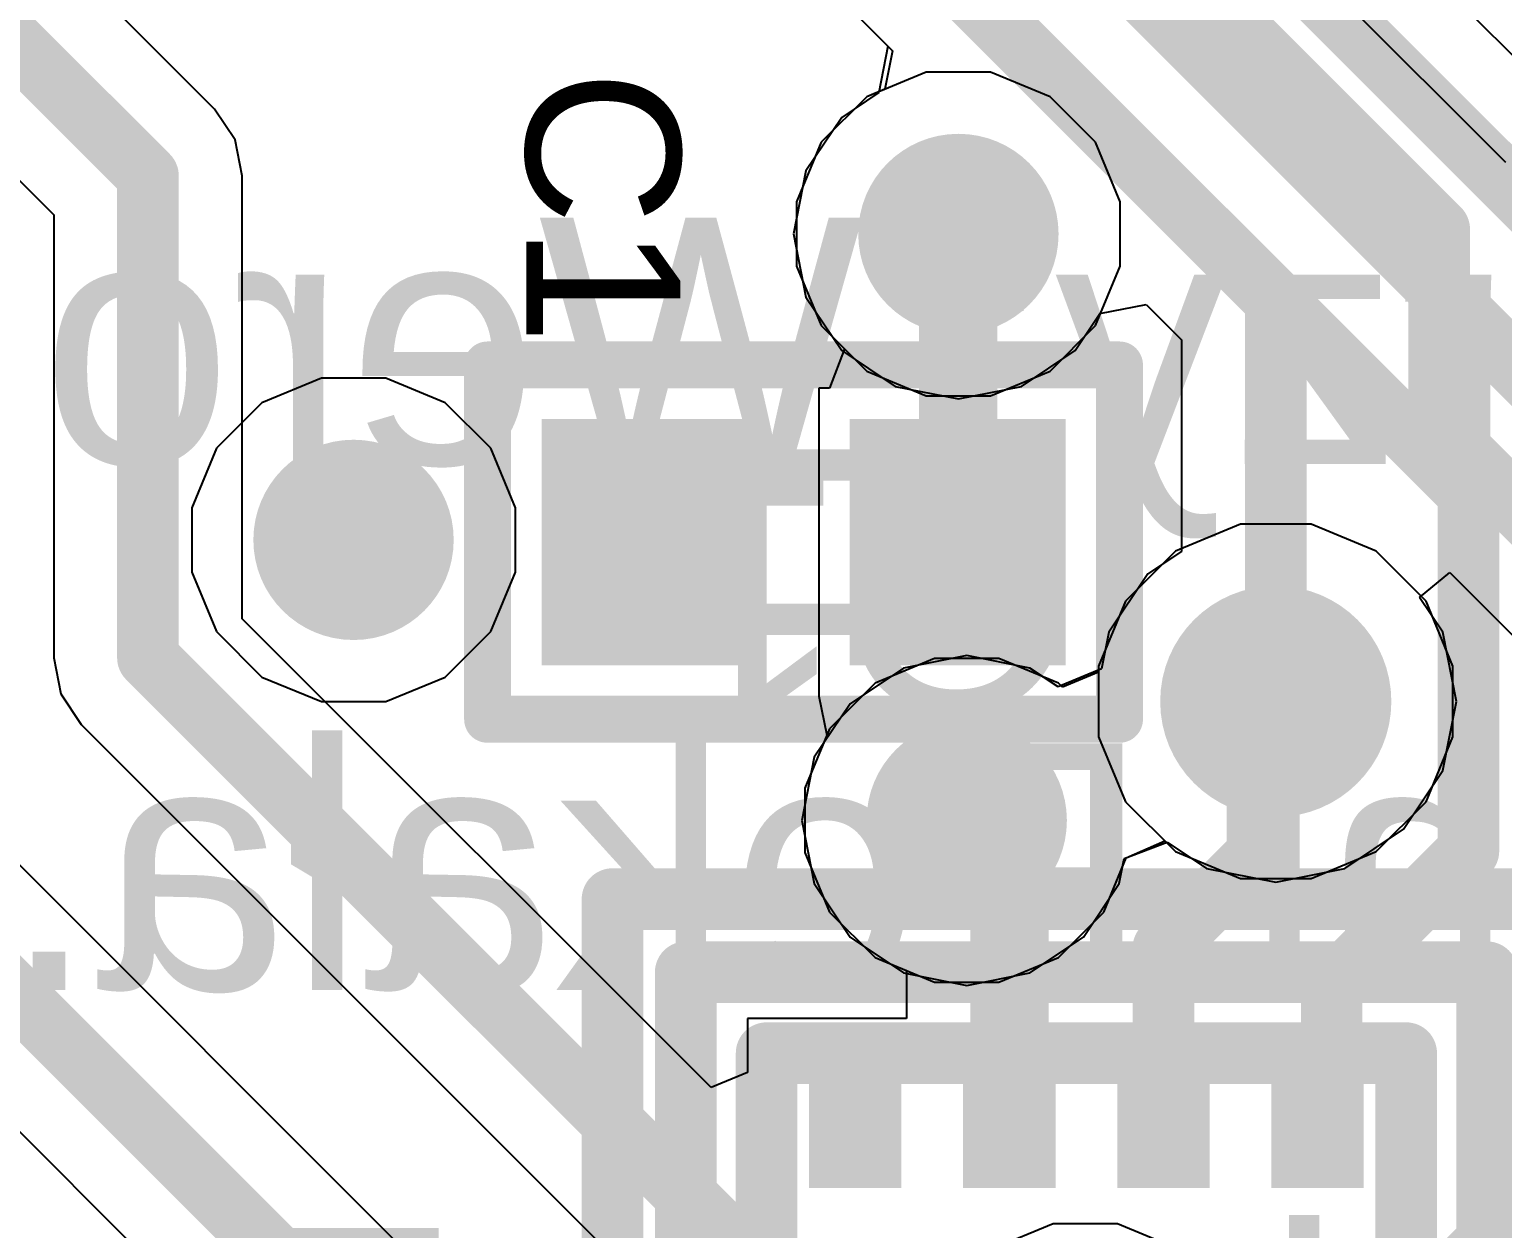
# Model space of a CAD drawing. Header units: inches. Extents: x 0.3 to 52.1, y -1.7 to 36.7.
# Drawn here: x 21.953 to 26.732, y 20.418 to 24.309 of the extents above; entities that cross this region are included whole.
import ezdxf

# ---------------------------------------------------------------- set-up
doc = ezdxf.new("R2010")
doc.units = ezdxf.units.IN
for name, color, linetype in [('Bottom Layer', 5, 'Continuous'), ('Bottom Overlay', 54, 'Continuous'), ('Internal1', 16, 'Continuous'), ('Internal2', 76, 'Continuous'), ('Top Assembly', 216, 'Continuous'), ('Top Component Outline', 6, 'Continuous'), ('Top Layer', 1, 'Continuous'), ('Top Overlay', 2, 'Continuous'), ('Top Paste', 8, 'Continuous'), ('Top Solder', 216, 'Continuous'), ('Via Holes', 16, 'Continuous')]:
    doc.layers.add(name, color=color, linetype=linetype)
doc.styles.add('Arial', font='', dxfattribs={"height": 0.2})
doc.styles.get('Arial').set_extended_font_data('Arial')

# ---------------------------------------------------------------- blocks, each defined once
blk = doc.blocks.new('FP_BMA456_MFG_23')
at = {"layer": 'Top Layer'}
for points in [[(-0.9, 0.95), (-0.6, 0.95), (-0.6, 0.6), (-0.9, 0.6)], [(-0.4, 0.95), (-0.1, 0.95), (-0.1, 0.6), (-0.4, 0.6)], [(0.1, 0.95), (0.4, 0.95), (0.4, 0.6), (0.1, 0.6)], [(0.6, 0.95), (0.9, 0.95), (0.9, 0.6), (0.6, 0.6)], [(-0.95, 0.4), (-0.6, 0.4), (-0.6, 0.1), (-0.95, 0.1)], [(0.6, 0.4), (0.95, 0.4), (0.95, 0.1), (0.6, 0.1)], [(-0.95, -0.1), (-0.6, -0.1), (-0.6, -0.4), (-0.95, -0.4)], [(0.6, -0.1), (0.95, -0.1), (0.95, -0.4), (0.6, -0.4)], [(-0.9, -0.6), (-0.6, -0.6), (-0.6, -0.95), (-0.9, -0.95)], [(-0.4, -0.6), (-0.1, -0.6), (-0.1, -0.95), (-0.4, -0.95)], [(0.1, -0.6), (0.4, -0.6), (0.4, -0.95), (0.1, -0.95)], [(0.6, -0.6), (0.9, -0.6), (0.9, -0.95), (0.6, -0.95)]]:
    blk.add_hatch(color=1, dxfattribs=at).paths.add_polyline_path(points)
at = {"layer": 'Top Paste'}
for points in [[(-0.9, 0.95), (-0.6, 0.95), (-0.6, 0.6), (-0.9, 0.6)], [(-0.4, 0.95), (-0.1, 0.95), (-0.1, 0.6), (-0.4, 0.6)], [(0.1, 0.95), (0.4, 0.95), (0.4, 0.6), (0.1, 0.6)], [(0.6, 0.95), (0.9, 0.95), (0.9, 0.6), (0.6, 0.6)], [(-0.95, 0.4), (-0.6, 0.4), (-0.6, 0.1), (-0.95, 0.1)], [(0.6, 0.4), (0.95, 0.4), (0.95, 0.1), (0.6, 0.1)], [(-0.95, -0.1), (-0.6, -0.1), (-0.6, -0.4), (-0.95, -0.4)], [(0.6, -0.1), (0.95, -0.1), (0.95, -0.4), (0.6, -0.4)], [(-0.9, -0.6), (-0.6, -0.6), (-0.6, -0.95), (-0.9, -0.95)], [(-0.4, -0.6), (-0.1, -0.6), (-0.1, -0.95), (-0.4, -0.95)], [(0.1, -0.6), (0.4, -0.6), (0.4, -0.95), (0.1, -0.95)], [(0.6, -0.6), (0.9, -0.6), (0.9, -0.95), (0.6, -0.95)]]:
    blk.add_hatch(color=8, dxfattribs=at).paths.add_polyline_path(points)
at = {"layer": 'Top Solder'}
for points in [[(-0.9, 0.95), (-0.6, 0.95), (-0.6, 0.6), (-0.9, 0.6)], [(-0.4, 0.95), (-0.1, 0.95), (-0.1, 0.6), (-0.4, 0.6)], [(0.1, 0.95), (0.4, 0.95), (0.4, 0.6), (0.1, 0.6)], [(0.6, 0.95), (0.9, 0.95), (0.9, 0.6), (0.6, 0.6)], [(-0.95, 0.4), (-0.6, 0.4), (-0.6, 0.1), (-0.95, 0.1)], [(0.6, 0.4), (0.95, 0.4), (0.95, 0.1), (0.6, 0.1)], [(-0.95, -0.1), (-0.6, -0.1), (-0.6, -0.4), (-0.95, -0.4)], [(0.6, -0.1), (0.95, -0.1), (0.95, -0.4), (0.6, -0.4)], [(-0.9, -0.6), (-0.6, -0.6), (-0.6, -0.95), (-0.9, -0.95)], [(-0.4, -0.6), (-0.1, -0.6), (-0.1, -0.95), (-0.4, -0.95)], [(0.1, -0.6), (0.4, -0.6), (0.4, -0.95), (0.1, -0.95)], [(0.6, -0.6), (0.9, -0.6), (0.9, -0.95), (0.6, -0.95)]]:
    blk.add_hatch(color=216, dxfattribs=at).paths.add_polyline_path(points)
at = {"layer": 'Top Assembly'}
for points in [[(1.5375, 1.5375, 0.2, 0.2, 0), (-1.5375, 1.5375, 0.2, 0.2, 0)], [(-1.5375, 1.5375, 0.2, 0.2, 0), (-1.5375, -1.5375, 0.2, 0.2, 0)], [(1.5375, 1.5375, 0.2, 0.2, 0), (-1.5375, 1.5375, 0.2, 0.2, 0)], [(-1.5375, 1.5375, 0.2, 0.2, 0), (-1.5375, -1.5375, 0.2, 0.2, 0)], [(1.5375, 1.5375, 0.2, 0.2, 0), (1.5375, -1.5375, 0.2, 0.2, 0)], [(1.5375, 1.5375, 0.2, 0.2, 0), (1.5375, -1.5375, 0.2, 0.2, 0)], [(1.5375, -1.5375, 0.2, 0.2, 0), (-1.5375, -1.5375, 0.2, 0.2, 0)], [(1.5375, -1.5375, 0.2, 0.2, 0), (-1.5375, -1.5375, 0.2, 0.2, 0)]]:
    blk.add_lwpolyline(points, format="xyseb", dxfattribs=at)
for points in [[(-1.5875, 1.5375, 0.1, 0.1, 1), (-1.4875, 1.5375, 0.1, 0.1, 1)], [(-1.5875, 1.5375, 0.1, 0.1, 1), (-1.4875, 1.5375, 0.1, 0.1, 1)], [(-1.5875, 1.5375, 0.1, 0.1, 1), (-1.4875, 1.5375, 0.1, 0.1, 1)], [(-1.5875, 1.5375, 0.1, 0.1, 1), (-1.4875, 1.5375, 0.1, 0.1, 1)], [(1.4875, 1.5375, 0.1, 0.1, 1), (1.5875, 1.5375, 0.1, 0.1, 1)], [(1.4875, 1.5375, 0.1, 0.1, 1), (1.5875, 1.5375, 0.1, 0.1, 1)], [(1.4875, 1.5375, 0.1, 0.1, 1), (1.5875, 1.5375, 0.1, 0.1, 1)], [(1.4875, 1.5375, 0.1, 0.1, 1), (1.5875, 1.5375, 0.1, 0.1, 1)], [(-1.5875, -1.5375, 0.1, 0.1, 1), (-1.4875, -1.5375, 0.1, 0.1, 1)], [(-1.5875, -1.5375, 0.1, 0.1, 1), (-1.4875, -1.5375, 0.1, 0.1, 1)], [(-1.5875, -1.5375, 0.1, 0.1, 1), (-1.4875, -1.5375, 0.1, 0.1, 1)], [(-1.5875, -1.5375, 0.1, 0.1, 1), (-1.4875, -1.5375, 0.1, 0.1, 1)], [(1.4875, -1.5375, 0.1, 0.1, 1), (1.5875, -1.5375, 0.1, 0.1, 1)], [(1.4875, -1.5375, 0.1, 0.1, 1), (1.5875, -1.5375, 0.1, 0.1, 1)], [(1.4875, -1.5375, 0.1, 0.1, 1), (1.5875, -1.5375, 0.1, 0.1, 1)], [(1.4875, -1.5375, 0.1, 0.1, 1), (1.5875, -1.5375, 0.1, 0.1, 1)]]:
    blk.add_lwpolyline(points, format="xyseb", close=True, dxfattribs=at)
at = {"layer": 'Top Component Outline'}
for points in [[(-1.0375, 1.0375, 0.2, 0.2, 0), (-1.0375, -1.0375, 0.2, 0.2, 0)], [(1.0375, 1.0375, 0.2, 0.2, 0), (-1.0375, 1.0375, 0.2, 0.2, 0)], [(1.0375, 1.0375, 0.2, 0.2, 0), (1.0375, -1.0375, 0.2, 0.2, 0)], [(1.0375, -1.0375, 0.2, 0.2, 0), (-1.0375, -1.0375, 0.2, 0.2, 0)]]:
    blk.add_lwpolyline(points, format="xyseb", dxfattribs=at)
for points in [[(-1.0875, 1.0375, 0.1, 0.1, 1), (-0.9875, 1.0375, 0.1, 0.1, 1)], [(-1.0875, 1.0375, 0.1, 0.1, 1), (-0.9875, 1.0375, 0.1, 0.1, 1)], [(0.9875, 1.0375, 0.1, 0.1, 1), (1.0875, 1.0375, 0.1, 0.1, 1)], [(0.9875, 1.0375, 0.1, 0.1, 1), (1.0875, 1.0375, 0.1, 0.1, 1)], [(-1.0875, -1.0375, 0.1, 0.1, 1), (-0.9875, -1.0375, 0.1, 0.1, 1)], [(-1.0875, -1.0375, 0.1, 0.1, 1), (-0.9875, -1.0375, 0.1, 0.1, 1)], [(0.9875, -1.0375, 0.1, 0.1, 1), (1.0875, -1.0375, 0.1, 0.1, 1)], [(0.9875, -1.0375, 0.1, 0.1, 1), (1.0875, -1.0375, 0.1, 0.1, 1)]]:
    blk.add_lwpolyline(points, format="xyseb", close=True, dxfattribs=at)
at = {"layer": 'Top Overlay'}
for points in [[(1.3, 1.3, 0.2, 0.2, 0), (-1.3, 1.3, 0.2, 0.2, 0)], [(-1.3, 1.3, 0.2, 0.2, 0), (-1.3, -1.3, 0.2, 0.2, 0)], [(1.3, 1.3, 0.2, 0.2, 0), (1.3, -1.3, 0.2, 0.2, 0)], [(1.3, -1.3, 0.2, 0.2, 0), (-1.3, -1.3, 0.2, 0.2, 0)]]:
    blk.add_lwpolyline(points, format="xyseb", dxfattribs=at)
for points in [[(-1.35, 1.3, 0.1, 0.1, 1), (-1.25, 1.3, 0.1, 0.1, 1)], [(-1.35, 1.3, 0.1, 0.1, 1), (-1.25, 1.3, 0.1, 0.1, 1)], [(1.25, 1.3, 0.1, 0.1, 1), (1.35, 1.3, 0.1, 0.1, 1)], [(1.25, 1.3, 0.1, 0.1, 1), (1.35, 1.3, 0.1, 0.1, 1)], [(-1.8125, -0.95, 0.25, 0.25, 1), (-2.0625, -0.95, 0.25, 0.25, 1)], [(-2.125, -0.95, 0.125, 0.125, 1), (-2, -0.95, 0.125, 0.125, 1)], [(-1.875, -0.95, 0.125, 0.125, 1), (-1.75, -0.95, 0.125, 0.125, 1)], [(-1.35, -1.3, 0.1, 0.1, 1), (-1.25, -1.3, 0.1, 0.1, 1)], [(-1.35, -1.3, 0.1, 0.1, 1), (-1.25, -1.3, 0.1, 0.1, 1)], [(1.25, -1.3, 0.1, 0.1, 1), (1.35, -1.3, 0.1, 0.1, 1)], [(1.25, -1.3, 0.1, 0.1, 1), (1.35, -1.3, 0.1, 0.1, 1)]]:
    blk.add_lwpolyline(points, format="xyseb", close=True, dxfattribs=at)
at = {"layer": 'Top Assembly', "style": 'Arial'}
blk.add_text('U1', height=1, dxfattribs=at).set_placement((0, 0.0105))
blk = doc.blocks.new('0402_CAP_REFLOW_48')
at = {"layer": 'Top Layer'}
for points in [[(-0.75, 0.3), (-0.25, 0.3), (-0.25, -0.3), (-0.75, -0.3)], [(0.25, 0.3), (0.75, 0.3), (0.75, -0.3), (0.25, -0.3)]]:
    blk.add_hatch(color=1, dxfattribs=at).paths.add_polyline_path(points)
at = {"layer": 'Top Paste'}
for points in [[(-0.72, 0.27), (-0.28, 0.27), (-0.28, -0.27), (-0.72, -0.27)], [(0.28, 0.27), (0.72, 0.27), (0.72, -0.27), (0.28, -0.27)]]:
    blk.add_hatch(color=8, dxfattribs=at).paths.add_polyline_path(points)
at = {"layer": 'Top Solder'}
for points in [[(-0.85, 0.4), (-0.15, 0.4), (-0.15, -0.4), (-0.85, -0.4)], [(0.15, 0.4), (0.85, 0.4), (0.85, -0.4), (0.15, -0.4)]]:
    blk.add_hatch(color=216, dxfattribs=at).paths.add_polyline_path(points)
at = {"layer": 'Top Assembly'}
for points in [[(-1.025, 0.575, 0.15, 0.15, 0), (-1.025, -0.575, 0.15, 0.15, 0)], [(1.025, 0.575, 0.15, 0.15, 0), (-1.025, 0.575, 0.15, 0.15, 0)], [(1.025, 0.575, 0.15, 0.15, 0), (1.025, -0.575, 0.15, 0.15, 0)], [(1.025, -0.575, 0.15, 0.15, 0), (-1.025, -0.575, 0.15, 0.15, 0)]]:
    blk.add_lwpolyline(points, format="xyseb", dxfattribs=at)
for points in [[(-1.0625, 0.575, 0.075, 0.075, 1), (-0.9875, 0.575, 0.075, 0.075, 1)], [(-1.0625, 0.575, 0.075, 0.075, 1), (-0.9875, 0.575, 0.075, 0.075, 1)], [(0.9875, 0.575, 0.075, 0.075, 1), (1.0625, 0.575, 0.075, 0.075, 1)], [(0.9875, 0.575, 0.075, 0.075, 1), (1.0625, 0.575, 0.075, 0.075, 1)], [(-1.0625, -0.575, 0.075, 0.075, 1), (-0.9875, -0.575, 0.075, 0.075, 1)], [(-1.0625, -0.575, 0.075, 0.075, 1), (-0.9875, -0.575, 0.075, 0.075, 1)], [(0.9875, -0.575, 0.075, 0.075, 1), (1.0625, -0.575, 0.075, 0.075, 1)], [(0.9875, -0.575, 0.075, 0.075, 1), (1.0625, -0.575, 0.075, 0.075, 1)]]:
    blk.add_lwpolyline(points, format="xyseb", close=True, dxfattribs=at)
at = {"layer": 'Top Component Outline'}
for points in [[(0.5002, 0.2502, 0.1016, 0.1016, 0), (-0.4998, 0.2502, 0.1016, 0.1016, 0)], [(-0.4998, 0.2502, 0.1016, 0.1016, 0), (-0.4998, -0.2499, 0.1016, 0.1016, 0)], [(0.5002, 0.2502, 0.1016, 0.1016, 0), (0.5002, -0.2499, 0.1016, 0.1016, 0)], [(0.5002, -0.2499, 0.1016, 0.1016, 0), (-0.4998, -0.2499, 0.1016, 0.1016, 0)]]:
    blk.add_lwpolyline(points, format="xyseb", dxfattribs=at)
for points in [[(-0.5252, 0.2502, 0.0508, 0.0508, 1), (-0.4744, 0.2502, 0.0508, 0.0508, 1)], [(-0.5252, 0.2502, 0.0508, 0.0508, 1), (-0.4744, 0.2502, 0.0508, 0.0508, 1)], [(0.4748, 0.2502, 0.0508, 0.0508, 1), (0.5256, 0.2502, 0.0508, 0.0508, 1)], [(0.4748, 0.2502, 0.0508, 0.0508, 1), (0.5256, 0.2502, 0.0508, 0.0508, 1)], [(-0.5252, -0.2499, 0.0508, 0.0508, 1), (-0.4744, -0.2499, 0.0508, 0.0508, 1)], [(-0.5252, -0.2499, 0.0508, 0.0508, 1), (-0.4744, -0.2499, 0.0508, 0.0508, 1)], [(0.4748, -0.2499, 0.0508, 0.0508, 1), (0.5256, -0.2499, 0.0508, 0.0508, 1)], [(0.4748, -0.2499, 0.0508, 0.0508, 1), (0.5256, -0.2499, 0.0508, 0.0508, 1)]]:
    blk.add_lwpolyline(points, format="xyseb", close=True, dxfattribs=at)
at = {"layer": 'Top Overlay'}
for points in [[(-1.025, 0.575, 0.1524, 0.1524, 0), (-1.025, -0.575, 0.1524, 0.1524, 0)], [(1.025, 0.575, 0.1524, 0.1524, 0), (-1.025, 0.575, 0.1524, 0.1524, 0)], [(1.025, 0.575, 0.1524, 0.1524, 0), (1.025, -0.575, 0.1524, 0.1524, 0)], [(1.025, -0.575, 0.1524, 0.1524, 0), (-1.025, -0.575, 0.1524, 0.1524, 0)]]:
    blk.add_lwpolyline(points, format="xyseb", dxfattribs=at)
for points in [[(-1.0631, 0.575, 0.0762, 0.0762, 1), (-0.9869, 0.575, 0.0762, 0.0762, 1)], [(-1.0631, 0.575, 0.0762, 0.0762, 1), (-0.9869, 0.575, 0.0762, 0.0762, 1)], [(0.9869, 0.575, 0.0762, 0.0762, 1), (1.0631, 0.575, 0.0762, 0.0762, 1)], [(0.9869, 0.575, 0.0762, 0.0762, 1), (1.0631, 0.575, 0.0762, 0.0762, 1)], [(-1.0631, -0.575, 0.0762, 0.0762, 1), (-0.9869, -0.575, 0.0762, 0.0762, 1)], [(-1.0631, -0.575, 0.0762, 0.0762, 1), (-0.9869, -0.575, 0.0762, 0.0762, 1)], [(0.9869, -0.575, 0.0762, 0.0762, 1), (1.0631, -0.575, 0.0762, 0.0762, 1)], [(0.9869, -0.575, 0.0762, 0.0762, 1), (1.0631, -0.575, 0.0762, 0.0762, 1)]]:
    blk.add_lwpolyline(points, format="xyseb", close=True, dxfattribs=at)
at = {"layer": 'Top Assembly', "style": 'Arial'}
blk.add_text('C1', height=0.75, dxfattribs=at).set_placement((-0.9, -0.2))

msp = doc.modelspace()

# ---------------------------------------------------------------- hatches: boundary and pattern name
at = {"layer": 'Bottom Layer'}
h = msp.add_hatch(color=5, dxfattribs=at)
edge = h.paths.add_edge_path()
edge.add_arc((24.9667, 23.6457), 0.325, 0, 360)
h = msp.add_hatch(color=5, dxfattribs=at)
edge = h.paths.add_edge_path()
edge.add_arc((23.0042, 22.6529), 0.325, 0, 360)
h = msp.add_hatch(color=5, dxfattribs=at)
edge = h.paths.add_edge_path()
edge.add_arc((25.9964, 22.1285), 0.375, 0, 360)
h = msp.add_hatch(color=5, dxfattribs=at)
edge = h.paths.add_edge_path()
edge.add_arc((24.9937, 21.7424), 0.325, 0, 360)
at = {"layer": 'Internal1'}
h = msp.add_hatch(color=16, dxfattribs=at)
edge = h.paths.add_edge_path()
edge.add_arc((24.9667, 23.6457), 0.325, 0, 360)
h = msp.add_hatch(color=16, dxfattribs=at)
edge = h.paths.add_edge_path()
edge.add_arc((23.0042, 22.6529), 0.325, 0, 360)
h = msp.add_hatch(color=16, dxfattribs=at)
edge = h.paths.add_edge_path()
edge.add_arc((25.9964, 22.1285), 0.375, 0, 360)
h = msp.add_hatch(color=16, dxfattribs=at)
edge = h.paths.add_edge_path()
edge.add_arc((24.9937, 21.7424), 0.325, 0, 360)
at = {"layer": 'Internal2'}
h = msp.add_hatch(color=76, dxfattribs=at)
edge = h.paths.add_edge_path()
edge.add_arc((24.9667, 23.6457), 0.325, 0, 360)
h = msp.add_hatch(color=76, dxfattribs=at)
edge = h.paths.add_edge_path()
edge.add_arc((23.0042, 22.6529), 0.325, 0, 360)
h = msp.add_hatch(color=76, dxfattribs=at)
edge = h.paths.add_edge_path()
edge.add_arc((25.9964, 22.1285), 0.375, 0, 360)
h = msp.add_hatch(color=76, dxfattribs=at)
edge = h.paths.add_edge_path()
edge.add_arc((24.9937, 21.7424), 0.325, 0, 360)
at = {"layer": 'Top Layer'}
h = msp.add_hatch(color=1, dxfattribs=at)
edge = h.paths.add_edge_path()
edge.add_arc((24.9667, 23.6457), 0.325, 0, 360)
h = msp.add_hatch(color=1, dxfattribs=at)
edge = h.paths.add_edge_path()
edge.add_arc((23.0042, 22.6529), 0.325, 0, 360)
h = msp.add_hatch(color=1, dxfattribs=at)
edge = h.paths.add_edge_path()
edge.add_arc((25.9964, 22.1285), 0.375, 0, 360)
h = msp.add_hatch(color=1, dxfattribs=at)
edge = h.paths.add_edge_path()
edge.add_arc((24.9937, 21.7424), 0.325, 0, 360)
at = {"layer": 'Via Holes'}
h = msp.add_hatch(color=7, dxfattribs=at)
edge = h.paths.add_edge_path()
edge.add_arc((24.9667, 23.6457), 0.175, 0, 360)
h = msp.add_hatch(color=7, dxfattribs=at)
edge = h.paths.add_edge_path()
edge.add_arc((23.0042, 22.6529), 0.175, 0, 360)
h = msp.add_hatch(color=7, dxfattribs=at)
edge = h.paths.add_edge_path()
edge.add_arc((25.9964, 22.1285), 0.175, 0, 360)
h = msp.add_hatch(color=7, dxfattribs=at)
edge = h.paths.add_edge_path()
edge.add_arc((24.9937, 21.7424), 0.175, 0, 360)

# ---------------------------------------------------------------- linework, layer by layer
at = {"layer": 'Bottom Layer'}
for p, q in [((26.7429, 23.8773), (24.8283, 25.7919)), ((24.458, 24.535), (24.7379, 24.2551)), ((24.7379, 24.2551), (24.7087, 24.1047)), ((24.7087, 24.1047), (24.5882, 24.0242)), ((24.5882, 24.0242), (24.4721, 23.8505)), ((24.4721, 23.8505), (24.4314, 23.6457)), ((24.4314, 23.6457), (24.4721, 23.4408)), ((24.4721, 23.4408), (24.5882, 23.2672)), ((25.3452, 23.2672), (25.4257, 23.3877)), ((25.4257, 23.3877), (25.5761, 23.4169)), ((25.5761, 23.4169), (25.6905, 23.3025)), ((25.6905, 23.3025), (25.6905, 22.6157)), ((24.5882, 23.2672), (24.7618, 23.1511)), ((25.1715, 23.1511), (25.3452, 23.2672)), ((24.7618, 23.1511), (24.9667, 23.1104)), ((24.9667, 23.1104), (25.1715, 23.1511)), ((23.2014, 20.3165), (20.4959, 23.0221)), ((19.9737, 22.6791), (22.7689, 19.8839)), ((25.6905, 22.6157), (25.5818, 22.5431)), ((25.5818, 22.5431), (25.4547, 22.3529)), ((26.4624, 22.4661), (26.561, 22.547)), ((26.561, 22.547), (29.1921, 19.9159)), ((26.538, 22.3529), (26.4624, 22.4661)), ((25.4547, 22.3529), (25.4311, 22.2343)), ((26.5826, 22.1285), (26.538, 22.3529)), ((24.9937, 22.2777), (24.7889, 22.2369)), ((25.1986, 22.2369), (24.9937, 22.2777)), ((24.7889, 22.2369), (24.6152, 22.1209)), ((25.29, 22.1758), (25.1986, 22.2369)), ((25.4311, 22.2343), (25.29, 22.1758)), ((26.538, 21.9042), (26.5826, 22.1285)), ((24.6152, 22.1209), (24.4992, 21.9473)), ((24.4992, 21.9473), (24.4584, 21.7424)), ((26.4109, 21.714), (26.538, 21.9042)), ((24.4584, 21.7424), (24.4992, 21.5376)), ((26.2207, 21.5869), (26.4109, 21.714)), ((25.5044, 21.6187), (25.6445, 21.6721)), ((25.6445, 21.6721), (25.772, 21.5869)), ((25.4883, 21.5376), (25.5044, 21.6187)), ((25.772, 21.5869), (25.9964, 21.5423)), ((25.9964, 21.5423), (26.2207, 21.5869)), ((24.4992, 21.5376), (24.6152, 21.3639)), ((25.3722, 21.3639), (25.4883, 21.5376)), ((24.6152, 21.3639), (24.7889, 21.2479)), ((25.1986, 21.2479), (25.3722, 21.3639)), ((24.7889, 21.2479), (24.9937, 21.2071)), ((24.9937, 21.2071), (25.1986, 21.2479))]:
    msp.add_line(p, q, dxfattribs=at)
for points in [[(24.5225, 25.6652, 0.2, 0.2, 0), (26.5266, 23.661, 0.2, 0.2, 0)], [(24.5847, 24.8409, 0.2, 0.2, 0), (25.9964, 23.4292, 0.2, 0.2, 0)], [(26.5266, 23.014, 0.2, 0.2, 0), (26.5266, 23.661, 0.2, 0.2, 0)], [(25.9964, 22.1285, 0.2, 0.2, 0), (25.9964, 23.4292, 0.2, 0.2, 0)], [(26.5266, 23.014, 0.2, 0.2, 0), (29.7529, 19.7877, 0.2, 0.2, 0)], [(20.19, 22.8954, 0.2, 0.2, 0), (23.3296, 19.7557, 0.2, 0.2, 0)]]:
    msp.add_lwpolyline(points, format="xyseb", dxfattribs=at)
for points in [[(26.4766, 23.661, 0.1, 0.1, 1), (26.5766, 23.661, 0.1, 0.1, 1)], [(26.4766, 23.661, 0.1, 0.1, 1), (26.5766, 23.661, 0.1, 0.1, 1)], [(25.9464, 23.4292, 0.1, 0.1, 1), (26.0464, 23.4292, 0.1, 0.1, 1)], [(25.9464, 23.4292, 0.1, 0.1, 1), (26.0464, 23.4292, 0.1, 0.1, 1)], [(26.4766, 23.014, 0.1, 0.1, 1), (26.5766, 23.014, 0.1, 0.1, 1)], [(26.4766, 23.014, 0.1, 0.1, 1), (26.5766, 23.014, 0.1, 0.1, 1)], [(25.9464, 22.1285, 0.1, 0.1, 1), (26.0464, 22.1285, 0.1, 0.1, 1)]]:
    msp.add_lwpolyline(points, format="xyseb", close=True, dxfattribs=at)
at = {"layer": 'Internal1'}
for p, q in [((24.8622, 24.1707), (24.6693, 24.0907)), ((25.0711, 24.1707), (24.8622, 24.1707)), ((25.2641, 24.0907), (25.0711, 24.1707)), ((24.6693, 24.0907), (24.5216, 23.9431)), ((25.4117, 23.9431), (25.2641, 24.0907)), ((24.5216, 23.9431), (24.4417, 23.7501)), ((25.4917, 23.7501), (25.4117, 23.9431)), ((24.4417, 23.7501), (24.4417, 23.5412)), ((25.4917, 23.5412), (25.4917, 23.7501)), ((24.4417, 23.5412), (24.5216, 23.3483)), ((25.4117, 23.3483), (25.4917, 23.5412)), ((24.5216, 23.3483), (24.6693, 23.2006)), ((25.2641, 23.2006), (25.4117, 23.3483)), ((24.6693, 23.2006), (24.8622, 23.1207)), ((25.0711, 23.1207), (25.2641, 23.2006)), ((24.8622, 23.1207), (25.0711, 23.1207)), ((25.882, 22.7035), (25.6706, 22.616)), ((26.1107, 22.7035), (25.882, 22.7035)), ((26.3221, 22.616), (26.1107, 22.7035)), ((25.6706, 22.616), (25.5089, 22.4542)), ((26.4838, 22.4542), (26.3221, 22.616)), ((25.5089, 22.4542), (25.4214, 22.2429)), ((26.5714, 22.2429), (26.4838, 22.4542)), ((24.8893, 22.2674), (24.6963, 22.1875)), ((25.0981, 22.2674), (24.8893, 22.2674)), ((25.2911, 22.1875), (25.0981, 22.2674)), ((25.4214, 22.2429), (25.4214, 22.2232)), ((26.5714, 22.0142), (26.5714, 22.2429)), ((24.6963, 22.1875), (24.5486, 22.0398)), ((25.304, 22.1746), (25.2911, 22.1875)), ((25.4214, 22.2232), (25.304, 22.1746)), ((24.5486, 22.0398), (24.4687, 21.8468)), ((26.4838, 21.8028), (26.5714, 22.0142)), ((24.4687, 21.8468), (24.4687, 21.638)), ((26.3221, 21.6411), (26.4838, 21.8028)), ((25.5115, 21.6206), (25.636, 21.6757)), ((25.636, 21.6757), (25.6706, 21.6411)), ((24.4687, 21.638), (24.5486, 21.445)), ((25.4388, 21.445), (25.5115, 21.6206)), ((25.6706, 21.6411), (25.882, 21.5535)), ((26.1107, 21.5535), (26.3221, 21.6411)), ((25.882, 21.5535), (26.1107, 21.5535)), ((24.5486, 21.445), (24.6963, 21.2973)), ((25.2911, 21.2973), (25.4388, 21.445)), ((24.6963, 21.2973), (24.8893, 21.2174)), ((25.0981, 21.2174), (25.2911, 21.2973)), ((24.8893, 21.2174), (25.0981, 21.2174))]:
    msp.add_line(p, q, dxfattribs=at)
at = {"layer": 'Internal2'}
for p, q in [((22.8998, 23.1779), (22.7068, 23.098)), ((23.1087, 23.1779), (22.8998, 23.1779)), ((23.3016, 23.098), (23.1087, 23.1779)), ((22.7068, 23.098), (22.5591, 22.9503)), ((23.4493, 22.9503), (23.3016, 23.098)), ((22.5591, 22.9503), (22.4792, 22.7573)), ((23.5292, 22.7573), (23.4493, 22.9503)), ((22.4792, 22.7573), (22.4792, 22.5485)), ((23.5292, 22.5485), (23.5292, 22.7573)), ((25.882, 22.7035), (25.6706, 22.616)), ((26.1107, 22.7035), (25.882, 22.7035)), ((26.3221, 22.616), (26.1107, 22.7035)), ((25.6706, 22.616), (25.5089, 22.4542)), ((26.4838, 22.4542), (26.3221, 22.616)), ((22.4792, 22.5485), (22.5591, 22.3555)), ((23.4493, 22.3555), (23.5292, 22.5485)), ((25.5089, 22.4542), (25.4214, 22.2429)), ((26.5714, 22.2429), (26.4838, 22.4542)), ((22.5591, 22.3555), (22.7068, 22.2078)), ((23.3016, 22.2078), (23.4493, 22.3555)), ((25.4214, 22.2429), (25.4214, 22.0142)), ((26.5714, 22.0142), (26.5714, 22.2429)), ((22.7068, 22.2078), (22.8998, 22.1279)), ((23.1087, 22.1279), (23.3016, 22.2078)), ((22.8998, 22.1279), (23.1087, 22.1279)), ((25.4214, 22.0142), (25.5089, 21.8028)), ((26.4838, 21.8028), (26.5714, 22.0142)), ((25.5089, 21.8028), (25.6706, 21.6411)), ((26.3221, 21.6411), (26.4838, 21.8028)), ((25.6706, 21.6411), (25.882, 21.5535)), ((26.1107, 21.5535), (26.3221, 21.6411)), ((25.882, 21.5535), (26.1107, 21.5535)), ((25.274, 20.4328), (25.081, 20.3528)), ((25.4828, 20.4328), (25.274, 20.4328)), ((25.6758, 20.3528), (25.4828, 20.4328))]:
    msp.add_line(p, q, dxfattribs=at)
at = {"layer": 'Top Layer'}
for p, q in [((27.6376, 23.3518), (23.7834, 27.2061)), ((22.5535, 24.0506), (20.6059, 25.9981)), ((20.0837, 25.6552), (22.0313, 23.7076)), ((24.6264, 24.3666), (24.7532, 24.2398)), ((24.7532, 24.2398), (24.7284, 24.1152)), ((24.6693, 24.0907), (24.5216, 23.9431)), ((24.7284, 24.1152), (24.6693, 24.0907)), ((22.5535, 24.0505), (22.5535, 24.0506)), ((22.6198, 23.9513), (22.5535, 24.0505)), ((22.6431, 23.8343), (22.6198, 23.9513)), ((24.5216, 23.9431), (24.4417, 23.7501)), ((22.6431, 22.3969), (22.6431, 23.8343)), ((22.0313, 23.7076), (22.0313, 22.2702)), ((24.4417, 23.7501), (24.4417, 23.5412)), ((24.4417, 23.5412), (24.5216, 23.3483)), ((24.5216, 23.3483), (24.5973, 23.2726)), ((24.5973, 23.2726), (24.548, 23.1456)), ((24.548, 23.1456), (24.5143, 23.1456)), ((24.5143, 23.1456), (24.5143, 22.1456)), ((24.1647, 20.8753), (22.6431, 22.3969)), ((22.0313, 22.2702), (22.0313, 22.2702)), ((22.0313, 22.2702), (22.0546, 22.1532)), ((22.0546, 22.1532), (22.1209, 22.0539)), ((24.5143, 22.1456), (24.5143, 22.1456)), ((24.5143, 22.1456), (24.5399, 22.0186)), ((22.1209, 22.0539), (24.0239, 20.1509)), ((24.5399, 22.0186), (24.4687, 21.8468)), ((24.4687, 21.8468), (24.4687, 21.638)), ((24.4687, 21.638), (24.5486, 21.445)), ((24.5486, 21.445), (24.6963, 21.2973)), ((24.6963, 21.2973), (24.7986, 21.255)), ((24.7986, 21.255), (24.7986, 21.0996)), ((24.7986, 21.0996), (24.282, 21.0996)), ((24.282, 21.0996), (24.282, 20.9239)), ((24.282, 20.9239), (24.1647, 20.8753))]:
    msp.add_line(p, q, dxfattribs=at)
for points in [[(22.75, 27.8069, 0.2, 0.2, 0), (27.4214, 23.1355, 0.2, 0.2, 0)], [(22.75, 27.2412, 0.2, 0.2, 0), (27.0214, 22.9698, 0.2, 0.2, 0)], [(20.3, 25.8714, 0.2, 0.2, 0), (22.3372, 23.8343, 0.2, 0.2, 0)], [(24.7531, 24.6724, 0.2, 0.2, 0), (26.6214, 22.8042, 0.2, 0.2, 0)], [(22.3372, 22.2702, 0.2, 0.2, 0), (22.3372, 23.8343, 0.2, 0.2, 0)], [(24.9655, 23.6445, 0.254, 0.254, 0), (24.9667, 23.6457, 0.254, 0.254, 0)], [(24.9655, 22.6327, 0.254, 0.254, 0), (24.9655, 23.6445, 0.254, 0.254, 0)], [(26.6214, 21.6433, 0.2, 0.2, 0), (26.6214, 22.8042, 0.2, 0.2, 0)], [(24.9655, 22.6327, 0.254, 0.254, 0), (24.9738, 22.6244, 0.254, 0.254, 0)], [(22.3372, 22.2702, 0.2, 0.2, 0), (24.3578, 20.2496, 0.2, 0.2, 0)], [(25.9367, 22.0689, 0.2, 0.2, 0), (25.9964, 22.1285, 0.2, 0.2, 0)], [(25.9367, 21.6335, 0.2, 0.2, 0), (25.9367, 22.0689, 0.2, 0.2, 0)], [(24.9937, 21.6353, 0.254, 0.254, 0), (24.9937, 21.7424, 0.254, 0.254, 0)], [(24.9937, 21.6353, 0.254, 0.254, 0), (25.1321, 21.4969, 0.254, 0.254, 0)], [(25.632, 21.3288, 0.2, 0.2, 0), (25.9367, 21.6335, 0.2, 0.2, 0)], [(26.1777, 21.1996, 0.2, 0.2, 0), (26.6214, 21.6433, 0.2, 0.2, 0)], [(25.1321, 20.7246, 0.254, 0.254, 0), (25.1321, 21.4969, 0.254, 0.254, 0)], [(25.632, 20.7246, 0.2, 0.2, 0), (25.632, 21.3288, 0.2, 0.2, 0)], [(26.1777, 20.7702, 0.2, 0.2, 0), (26.1777, 21.1996, 0.2, 0.2, 0)], [(26.1321, 20.7246, 0.2, 0.2, 0), (26.1777, 20.7702, 0.2, 0.2, 0)], [(26.4971, 20.1911, 0.2, 0.2, 0), (27.0214, 20.7154, 0.2, 0.2, 0)]]:
    msp.add_lwpolyline(points, format="xyseb", dxfattribs=at)
for points in [[(22.2872, 23.8343, 0.1, 0.1, 1), (22.3872, 23.8343, 0.1, 0.1, 1)], [(22.2872, 23.8343, 0.1, 0.1, 1), (22.3872, 23.8343, 0.1, 0.1, 1)], [(24.902, 23.6445, 0.127, 0.127, 1), (25.029, 23.6445, 0.127, 0.127, 1)], [(24.902, 23.6445, 0.127, 0.127, 1), (25.029, 23.6445, 0.127, 0.127, 1)], [(24.9032, 23.6457, 0.127, 0.127, 1), (25.0302, 23.6457, 0.127, 0.127, 1)], [(26.5714, 22.8042, 0.1, 0.1, 1), (26.6714, 22.8042, 0.1, 0.1, 1)], [(26.5714, 22.8042, 0.1, 0.1, 1), (26.6714, 22.8042, 0.1, 0.1, 1)], [(24.902, 22.6327, 0.127, 0.127, 1), (25.029, 22.6327, 0.127, 0.127, 1)], [(24.902, 22.6327, 0.127, 0.127, 1), (25.029, 22.6327, 0.127, 0.127, 1)], [(24.9103, 22.6244, 0.127, 0.127, 1), (25.0373, 22.6244, 0.127, 0.127, 1)], [(22.2872, 22.2702, 0.1, 0.1, 1), (22.3872, 22.2702, 0.1, 0.1, 1)], [(22.2872, 22.2702, 0.1, 0.1, 1), (22.3872, 22.2702, 0.1, 0.1, 1)], [(25.9464, 22.1285, 0.1, 0.1, 1), (26.0464, 22.1285, 0.1, 0.1, 1)], [(25.8867, 22.0689, 0.1, 0.1, 1), (25.9867, 22.0689, 0.1, 0.1, 1)], [(25.8867, 22.0689, 0.1, 0.1, 1), (25.9867, 22.0689, 0.1, 0.1, 1)], [(24.9302, 21.7424, 0.127, 0.127, 1), (25.0572, 21.7424, 0.127, 0.127, 1)], [(24.9302, 21.6353, 0.127, 0.127, 1), (25.0572, 21.6353, 0.127, 0.127, 1)], [(24.9302, 21.6353, 0.127, 0.127, 1), (25.0572, 21.6353, 0.127, 0.127, 1)], [(25.8867, 21.6335, 0.1, 0.1, 1), (25.9867, 21.6335, 0.1, 0.1, 1)], [(25.8867, 21.6335, 0.1, 0.1, 1), (25.9867, 21.6335, 0.1, 0.1, 1)], [(26.5714, 21.6433, 0.1, 0.1, 1), (26.6714, 21.6433, 0.1, 0.1, 1)], [(26.5714, 21.6433, 0.1, 0.1, 1), (26.6714, 21.6433, 0.1, 0.1, 1)], [(25.0686, 21.4969, 0.127, 0.127, 1), (25.1956, 21.4969, 0.127, 0.127, 1)], [(25.0686, 21.4969, 0.127, 0.127, 1), (25.1956, 21.4969, 0.127, 0.127, 1)], [(25.582, 21.3288, 0.1, 0.1, 1), (25.682, 21.3288, 0.1, 0.1, 1)], [(25.582, 21.3288, 0.1, 0.1, 1), (25.682, 21.3288, 0.1, 0.1, 1)], [(26.1277, 21.1996, 0.1, 0.1, 1), (26.2277, 21.1996, 0.1, 0.1, 1)], [(26.1277, 21.1996, 0.1, 0.1, 1), (26.2277, 21.1996, 0.1, 0.1, 1)], [(25.0686, 20.7246, 0.127, 0.127, 1), (25.1956, 20.7246, 0.127, 0.127, 1)], [(26.1277, 20.7702, 0.1, 0.1, 1), (26.2277, 20.7702, 0.1, 0.1, 1)], [(26.1277, 20.7702, 0.1, 0.1, 1), (26.2277, 20.7702, 0.1, 0.1, 1)], [(25.582, 20.7246, 0.1, 0.1, 1), (25.682, 20.7246, 0.1, 0.1, 1)], [(26.0821, 20.7246, 0.1, 0.1, 1), (26.1821, 20.7246, 0.1, 0.1, 1)]]:
    msp.add_lwpolyline(points, format="xyseb", close=True, dxfattribs=at)

# ---------------------------------------------------------------- block references
at = {"rotation": 180}
for name, p in [('0402_CAP_REFLOW_48', (24.4643, 22.6456)), ('FP_BMA456_MFG_23', (25.382, 19.9496))]:
    msp.add_blockref(name, p, dxfattribs=at)

# ---------------------------------------------------------------- texts
at = {"layer": 'Bottom Overlay', "style": 'Arial', "text_generation_flag": 2}
for s, p in [('Autorzy: Weronika Majcher,', (29.0689, 22.8988)), ('Antoni Pekała,', (29.0689, 21.1925)), ('Franciszek Zarebski', (29.0689, 19.6195))]:
    msp.add_text(s, height=0.800001, dxfattribs=at).set_placement(p)
at = {"layer": 'Top Overlay', "style": 'Arial'}
msp.add_text('C1', height=0.5, rotation=270, dxfattribs=at).set_placement((23.5644, 24.1788))

doc.saveas('drawing.dxf')
